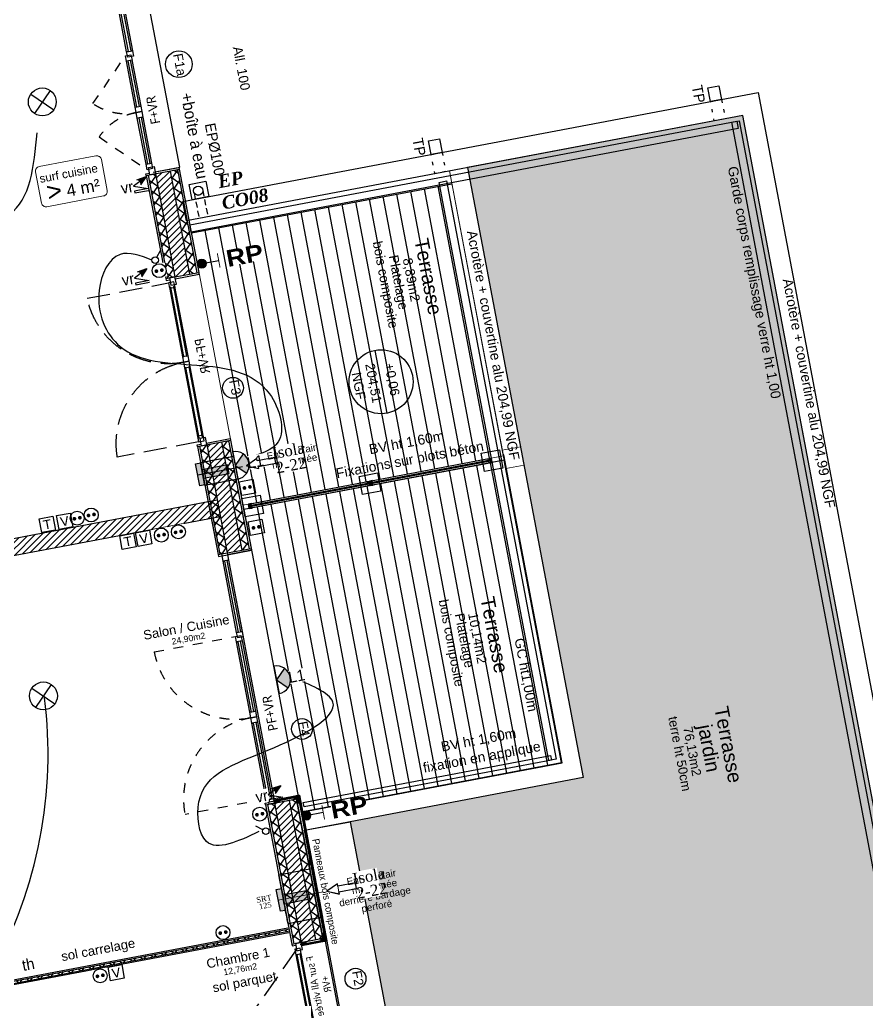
# Model space of a CAD drawing. Header units: centimetres. Extents: x 197412 to 267601, y -375791 to -305433.
# Drawn here: x 221147 to 230265, y -331619 to -321067 of the extents above; entities that cross this region are included whole.
import ezdxf

# ---------------------------------------------------------------- set-up
doc = ezdxf.new("R2010")
doc.units = ezdxf.units.CM
for name, pattern in [('prelem_vmc', [0.222222, 0.111111, -0.111111]), ('prlm_eu-4', [1.574803, 0.984252, -0.19685, 0.19685, -0.19685]), ('Style de ligne -1', [0.41664, 0.20828, -0.20836]), ('Style de ligne -16', [0.192476, 0.123031, -0.069444]), ('Style de ligne -2', [0.694425, 0.48607, -0.208355]), ('Style de ligne -5', [0.20828, 0.069425, -0.138855])]:
    doc.linetypes.add(name, pattern=pattern)
for name, color, linetype in [('3-BAT C-Niveau 0', 250, 'Continuous'), ('prlm-EAU-EF', 161, 'Continuous'), ('prlm-EAU-EPEXT', 145, 'Continuous'), ('prlm-MOD-PB', 123, 'Continuous'), ('prlm-VMC', 62, 'Continuous')]:
    doc.layers.add(name, color=color, linetype=linetype)
doc.layers.add('prlm-ELEC-CFA', color=1, linetype='Continuous', lineweight=25)
doc.layers.add('prlm-ELEC-CFO', color=1, linetype='Continuous', lineweight=25)
doc.styles.add('Arial', font='arial.ttf')
doc.styles.add('Futura Book', font='')
doc.styles.add('Futura Std Book', font='')
doc.styles.add('Geneva', font='arial.ttf')
doc.styles.add('Helvetica', font='arial.ttf')
doc.styles.add('Lucida Grande', font='')
doc.styles.add('prlm-eau-ef', font='ariblk.ttf', dxfattribs={"height": 18})
doc.styles.add('prlm-eau-ep', font='timesbi.ttf', dxfattribs={"height": 18})
doc.styles.add('prlm-elec-cfa', font='comic.ttf', dxfattribs={"height": 12})
doc.styles.add('prlm-elec-cfo', font='comic.ttf', dxfattribs={"height": 12})
doc.styles.add('prlm-sejc', font='arial.ttf', dxfattribs={"height": 20})
doc.styles.add('prlm-vmc', font='pala.ttf', dxfattribs={"height": 14})
doc.styles.get("Standard").update_dxf_attribs({"font": 'ARIALUNI.TTF', "height": 100})
doc.styles.get('Futura Book').set_extended_font_data('Futura Book')
doc.styles.get('Futura Std Book').set_extended_font_data('Futura Std Book')
doc.styles.get('Lucida Grande').set_extended_font_data('Lucida Grande')
pattern_1 = [(45, (0, 0), (0, -1), [])]
pattern_2 = [(325.723595, (82441.66, 127994.64), (45.054865, 66.106423), []), (55.723595, (82441.66, 127994.64), (66.106423, -45.054865), [])]
pattern_3 = [(45, (82627.55, 127994.637), (-31.2347524, 39.0434405), [])]
pattern_4 = [(325.723595, (82441.66, 127994.64), (45.054865, 66.106423), []), (55.723595, (82441.66, 127994.64), (66.106423, -45.054865), [])]
pattern_5 = [(325.723595, (82441.66, 127994.64), (45.054865, 66.106423), []), (55.723595, (82441.66, 127994.64), (66.106423, -45.054865), [])]

# ---------------------------------------------------------------- blocks, each defined once
blk = doc.blocks.new('Groupe-91-1')
at = {"linetype": 'Continuous'}
h = blk.add_hatch(dxfattribs=at)
h.set_pattern_fill('BOIS 45', color=256, style=0, pattern_type=2)
h.set_pattern_definition(pattern_1)
h.paths.add_polyline_path([(14144.3, -45746.5), (14149.2, -45745.6), (14149.7, -45748.2), (14144.8, -45749.2)])
h = blk.add_hatch(dxfattribs=at)
h.set_pattern_fill('BOIS 45', color=256, style=0, pattern_type=2)
h.set_pattern_definition(pattern_1)
h.paths.add_polyline_path([(14165.6, -45742.5), (14170.6, -45741.5), (14171.1, -45744.2), (14166.1, -45745.1)])
h = blk.add_hatch(dxfattribs=at)
h.set_pattern_fill('BOIS 45', color=256, style=0, pattern_type=2)
h.set_pattern_definition(pattern_1)
h.paths.add_polyline_path([(14169.3, -45749.6), (14168.4, -45744.7), (14171.1, -45744.2), (14172, -45749.1)])
h = blk.add_hatch(dxfattribs=at)
h.set_pattern_fill('BOIS 45', color=256, style=0, pattern_type=2)
h.set_pattern_definition(pattern_1)
h.paths.add_polyline_path([(14181.8, -45815.5), (14180.9, -45810.6), (14183.5, -45810.1), (14184.5, -45815)])
h = blk.add_hatch(dxfattribs=at)
h.set_pattern_fill('BOIS 45', color=256, style=0, pattern_type=2)
h.set_pattern_definition(pattern_1)
h.paths.add_polyline_path([(14173.2, -45898.9), (14178.1, -45898), (14178.6, -45900.6), (14173.7, -45901.6)])
h = blk.add_hatch(dxfattribs=at)
h.set_pattern_fill('BOIS 45', color=256, style=0, pattern_type=2)
h.set_pattern_definition(pattern_1)
h.paths.add_polyline_path([(14194.5, -45894.9), (14199.4, -45893.9), (14199.9, -45896.6), (14195, -45897.5)])
h = blk.add_hatch(dxfattribs=at)
h.set_pattern_fill('BOIS 45', color=256, style=0, pattern_type=2)
h.set_pattern_definition(pattern_1)
h.paths.add_polyline_path([(14196.8, -45894.4), (14195.8, -45889.5), (14198.5, -45889), (14199.4, -45893.9)])
at = {"linetype": 'Continuous', "flags": 128}
for points in [[(14144.3, -45746.5), (14144.1, -45745.5), (14170.4, -45740.6), (14170.6, -45741.5)], [(14201.1, -45897.4), (14200.1, -45897.6), (14170.4, -45740.6), (14171.4, -45740.4)], [(14196.8, -45894.4), (14168.4, -45744.7), (14144.9, -45749.1), (14144.3, -45746.5), (14170.6, -45741.5), (14199.9, -45896.6), (14173.7, -45901.6), (14173.2, -45898.9)], [(14144.3, -45746.5), (14149.2, -45745.6), (14149.7, -45748.2), (14144.8, -45749.2)], [(14165.6, -45742.5), (14170.6, -45741.5), (14171.1, -45744.2), (14166.1, -45745.1)], [(14169.3, -45749.6), (14168.4, -45744.7), (14171.1, -45744.2), (14172, -45749.1)], [(14181.8, -45815.5), (14180.9, -45810.6), (14183.5, -45810.1), (14184.5, -45815)], [(14173.2, -45898.9), (14178.1, -45898), (14178.6, -45900.6), (14173.7, -45901.6)], [(14199.9, -45896.6), (14200.1, -45897.6), (14173.9, -45902.5), (14173.7, -45901.6)], [(14194.5, -45894.9), (14199.4, -45893.9), (14199.9, -45896.6), (14195, -45897.5)], [(14196.8, -45894.4), (14195.8, -45889.5), (14198.5, -45889), (14199.4, -45893.9)]]:
    blk.add_lwpolyline(points, close=True, dxfattribs=at)
blk = doc.blocks.new('FENETRE TYPE 1')
at = {"linetype": 'Style de ligne -1', "ltscale": 50.8}
for p, q in [((48.2, 60.2), (4, 16)), ((84.7, 60), (128.7, 16))]:
    blk.add_line(p, q, dxfattribs=at)
at = {"linetype": 'Continuous'}
blk.add_line((0, 16), (0, 14), dxfattribs=at)
at = {"linetype": 'Continuous', "lineweight": 25, "flags": 128}
for points in [[(-2, 18), (0, 18), (0, 14)], [(192, 18), (190, 18), (190, 14)], [(0, 8), (0, -18), (-2, -18)], [(190, 7.7), (190, -18), (192, -18)]]:
    blk.add_lwpolyline(points, dxfattribs=at)
at = {"linetype": 'Continuous', "flags": 128}
for points in [[(-2, 14), (6, 14), (6, 8), (-2, 8)], [(4, 16), (10, 16), (10, 10), (4, 10)], [(10, 16), (60.5, 16), (60.5, 14.5), (10, 14.5)], [(10, 11.5), (60.5, 11.5), (60.5, 10), (10, 10)], [(60.5, 16), (66.5, 16), (66.5, 10), (60.5, 10)], [(66.5, 16), (72.5, 16), (72.5, 10), (66.5, 10)], [(72.5, 16), (123, 16), (123, 14.5), (72.5, 14.5)], [(72.5, 11.5), (123, 11.5), (123, 10), (72.5, 10)], [(122.7, 16), (128.7, 16), (128.7, 10), (122.7, 10)], [(126.7, 14), (132.7, 14), (132.7, 7.7), (126.7, 7.7)], [(132.7, 14), (184, 14), (184, 12.5), (132.7, 12.5)], [(184, 14), (192.3, 14), (192.3, 7.7), (184, 7.7)], [(184, 13.7), (190, 13.7), (190, 7.7), (184, 7.7)], [(132.7, 9.2), (184, 9.2), (184, 7.7), (132.7, 7.7)]]:
    blk.add_lwpolyline(points, close=True, dxfattribs=at)
blk.add_lwpolyline([(0, 10), (0, -19), (190, -19), (190, 10)], dxfattribs=at)
at = {"linetype": 'Style de ligne -1', "ltscale": 50.8}
for centre, radius, start, end in [((4, 16), 62.5, 360, 45), ((128.7, 16), 62.2, 136.6392, 180)]:
    blk.add_arc(centre, radius, start, end, dxfattribs=at)
at = {"insert": (50.4, 2.8), "char_height": 10.16, "attachment_point": 1, "line_spacing_factor": 0.978845, "style": 'Lucida Grande'}
blk.add_mtext('F+VR ', dxfattribs=at)
blk = doc.blocks.new('PORTE FENETRE TYPE 3')
at = {"linetype": 'Style de ligne -2', "ltscale": 50.8}
blk.add_line((5.1, 14.7), (65.9, 76.9), dxfattribs=at)
at = {"linetype": 'Continuous', "lineweight": 25, "flags": 128}
for points in [[(-2, 18), (0, 18), (0, 14)], [(97, 18), (95, 18), (95, 14)], [(0, 7.7), (0, -18), (-2, -18)], [(95, 7.7), (95, -18), (97, -18)]]:
    blk.add_lwpolyline(points, dxfattribs=at)
at = {"linetype": 'Continuous', "flags": 128}
for points in [[(-2, 14), (6, 14), (6, 8), (-2, 8)], [(4, 16), (10, 16), (10, 10), (4, 10)], [(10, 16), (85, 16), (85, 14.5), (10, 14.5)], [(10, 11.5), (85, 11.5), (85, 10), (10, 10)], [(85, 16), (91, 16), (91, 10), (85, 10)], [(89, 14), (97, 14), (97, 8), (89, 8)]]:
    blk.add_lwpolyline(points, close=True, dxfattribs=at)
blk.add_lwpolyline([(0, 9.5), (0, -19.5), (95, -19.5), (95, 9.5)], dxfattribs=at)
at = {"linetype": 'Style de ligne -2', "ltscale": 50.8}
blk.add_arc((4, 16), 87, 360, 44.5337, dxfattribs=at)
at = {"insert": (47.2, 5.8), "char_height": 7.621, "attachment_point": 2, "line_spacing_factor": 0.978845, "style": 'Lucida Grande'}
blk.add_mtext('F sur All vitrée\\P+VR ', dxfattribs=at)
blk = doc.blocks.new('PORTE FENETRE TYPE 1')
at = {"linetype": 'Style de ligne -1', "ltscale": 50.8}
for p, q in [((4, 16), (4, 105)), ((182, 105), (182, 16))]:
    blk.add_line(p, q, dxfattribs=at)
at = {"linetype": 'Continuous', "lineweight": 25, "flags": 128}
for points in [[(-2, 18), (0, 18), (0, 14)], [(272, 18), (270, 18), (270, 14)], [(0, 8), (0, -18), (-2, -18)], [(270, 8), (270, -18), (272, -18)]]:
    blk.add_lwpolyline(points, dxfattribs=at)
at = {"linetype": 'Continuous', "flags": 128}
for points in [[(-2, 14), (6, 14), (6, 8), (-2, 8)], [(4, 16), (10, 16), (10, 10), (4, 10)], [(10, 16), (87, 16), (87, 14.5), (10, 14.5)], [(10, 11.5), (87, 11.5), (87, 10), (10, 10)], [(87, 16), (93, 16), (93, 10), (87, 10)], [(93, 16), (99, 16), (99, 10), (93, 10)], [(99, 16), (176, 16), (176, 14.5), (99, 14.5)], [(99, 11.5), (176, 11.5), (176, 10), (99, 10)], [(176, 16), (182, 16), (182, 10), (176, 10)], [(180, 14), (186, 14), (186, 8), (180, 8)], [(186, 14), (264, 14), (264, 12.5), (186, 12.5)], [(264, 14), (270, 14), (270, 8), (264, 8)], [(264, 14), (272, 14), (272, 8), (264, 8)], [(186, 9.5), (264, 9.5), (264, 8), (186, 8)]]:
    blk.add_lwpolyline(points, close=True, dxfattribs=at)
at = {"linetype": 'Style de ligne -1', "ltscale": 50.8}
for centre, start, end in [((4, 16), 360, 90), ((182, 16), 90, 180)]:
    blk.add_arc(centre, 89, start, end, dxfattribs=at)
at = {"insert": (74.6, 0), "char_height": 10.16, "attachment_point": 1, "line_spacing_factor": 0.978845, "style": 'Lucida Grande'}
blk.add_mtext('PF+VR ', dxfattribs=at)
blk = doc.blocks.new('PORTE FENETRE TYPE 2')
at = {"linetype": 'Style de ligne -2', "ltscale": 50.8}
for p, q in [((6.1, 105), (6.1, 16)), ((180, 16), (180, 105))]:
    blk.add_line(p, q, dxfattribs=at)
at = {"linetype": 'Continuous', "lineweight": 25, "flags": 128}
for points in [[(1, 18), (3, 18), (3, 14)], [(184.7, 18), (183, 18), (183, 14)], [(3, 8), (3, -18), (1, -18)], [(183, 8), (183, -18), (184.7, -18)]]:
    blk.add_lwpolyline(points, dxfattribs=at)
at = {"linetype": 'Continuous', "flags": 128}
for points in [[(1, 14), (9, 14), (9, 8), (1, 8)], [(6, 16), (12, 16), (12, 10), (6, 10)], [(11, 16), (87, 16), (87, 14.5), (11, 14.5)], [(11, 11.5), (87, 11.5), (87, 10), (11, 10)], [(87, 16), (93, 16), (93, 10), (87, 10)], [(93, 16), (99, 16), (99, 10), (93, 10)], [(99, 16), (176, 16), (176, 14.5), (99, 14.5)], [(99, 11.5), (176, 11.5), (176, 10), (99, 10)], [(174, 16), (180, 16), (180, 10), (174, 10)], [(177, 14), (184.7, 14), (184.7, 8), (177, 8)]]:
    blk.add_lwpolyline(points, close=True, dxfattribs=at)
at = {"linetype": 'Style de ligne -2', "ltscale": 50.8}
for centre, start, end in [((4, 16), 0, 88.4219), ((182, 16), 91.2873, 180)]:
    blk.add_arc(centre, 89, start, end, dxfattribs=at)
at = {"insert": (70.7, 0), "char_height": 10.16, "attachment_point": 1, "line_spacing_factor": 0.978845, "style": 'Lucida Grande'}
blk.add_mtext('PF+VR ', dxfattribs=at)
blk = doc.blocks.new('Groupe-271-1')
at = {"linetype": 'Continuous'}
blk.add_circle((14231.8, -45938), 11.2, dxfattribs=at)
at = {"insert": (14237.8, -45928.5), "char_height": 10.09, "attachment_point": 1, "rotation": 280.7236, "line_spacing_factor": 0.834288, "style": 'Helvetica'}
blk.add_mtext('F2', dxfattribs=at)
blk = doc.blocks.new('Groupe-278-1')
at = {"linetype": 'Continuous'}
blk.add_circle((14041.8, -44954.1), 14.4, dxfattribs=at)
at = {"insert": (14045.5, -44941.7), "char_height": 10.09, "attachment_point": 1, "rotation": 280.7236, "line_spacing_factor": 0.834288, "style": 'Helvetica'}
blk.add_mtext('F1a', dxfattribs=at)
blk = doc.blocks.new('Groupe-312-1')
at = {"linetype": 'Continuous'}
blk.add_circle((14100.1, -45302.3), 11.2, dxfattribs=at)
at = {"insert": (14105.8, -45292.8), "char_height": 10.09, "attachment_point": 1, "rotation": 280.7236, "line_spacing_factor": 0.834288, "style": 'Helvetica'}
blk.add_mtext('F3', dxfattribs=at)
blk = doc.blocks.new('Groupe-313-1')
at = {"linetype": 'Continuous'}
blk.add_circle((14174.3, -45669.4), 11.2, dxfattribs=at)
at = {"insert": (14179.8, -45660.2), "char_height": 10.09, "attachment_point": 1, "rotation": 280.7236, "line_spacing_factor": 0.834288, "style": 'Helvetica'}
blk.add_mtext('F4', dxfattribs=at)
blk = doc.blocks.new('Groupe-333-1')
at = {"insert": (14304, -45032.6), "char_height": 11.33, "attachment_point": 1, "rotation": 280.4391, "line_spacing_factor": 0.962448, "style": 'Futura Std Book'}
blk.add_mtext('TP', dxfattribs=at)
blk = doc.blocks.new('Groupe-334-1')
at = {"linetype": 'Continuous', "flags": 128}
blk.add_lwpolyline([(14313.2, -45051.3), (14310.4, -45036.5), (14322.2, -45034.3), (14325, -45049)], close=True, dxfattribs=at)
at = {"linetype": 'Style de ligne -5', "ltscale": 50.8, "flags": 128}
blk.add_lwpolyline([(14325, -45049), (14328.9, -45069.7), (14317.1, -45071.9), (14313.2, -45051.3)], close=True, dxfattribs=at)
blk.add_blockref('Groupe-333-1', (0, 0))
blk = doc.blocks.new('Groupe-369-1')
at = {"linetype": 'Continuous', "flags": 128}
blk.add_lwpolyline([(14070.8, -45080.1), (14073.9, -45096.6), (14056.1, -45100), (14053, -45083.5)], close=True, dxfattribs=at)
at = {"linetype": 'Continuous'}
blk.add_circle((14062.6, -45090.2), 5, dxfattribs=at)
blk = doc.blocks.new('Groupe-370-1')
at = {"linetype": 'Style de ligne -16', "ltscale": 50.8}
for p, q in [((14058.3, -45092.7), (14063.5, -45119.9)), ((14067.6, -45090), (14073, -45118.1))]:
    blk.add_line(p, q, dxfattribs=at)
blk.add_blockref('Groupe-369-1', (0, 0))
at = {"insert": (14091.4, -45072.8), "char_height": 11.327, "attachment_point": 3, "rotation": 280.7236, "line_spacing_factor": 0.962448, "style": 'Futura Std Book'}
blk.add_mtext('EPØ100\\P{\\H1.11x;+boîte à eau}', dxfattribs=at)
blk = doc.blocks.new('Groupe-383-1')
at = {"insert": (14604.5, -44975.7), "char_height": 11.33, "attachment_point": 1, "rotation": 280.4391, "line_spacing_factor": 0.962448, "style": 'Futura Std Book'}
blk.add_mtext('TP', dxfattribs=at)
blk = doc.blocks.new('Groupe-384-1')
at = {"linetype": 'Continuous', "flags": 128}
blk.add_lwpolyline([(14613.7, -44994.3), (14610.9, -44979.6), (14622.7, -44977.4), (14625.5, -44992.1)], close=True, dxfattribs=at)
at = {"linetype": 'Style de ligne -5', "ltscale": 50.8, "flags": 128}
blk.add_lwpolyline([(14625.5, -44992.1), (14629.4, -45012.8), (14617.6, -45015), (14613.7, -44994.4)], close=True, dxfattribs=at)
blk.add_blockref('Groupe-383-1', (0, 0))
blk = doc.blocks.new('Groupe-461-1')
at = {"linetype": 'Continuous'}
blk.add_line((14265.7, -45329.6), (14252.9, -45262), dxfattribs=at)
blk.add_circle((14259.3, -45295.8), 34.4, dxfattribs=at)
at = {"insert": (14256.1, -45296.3), "char_height": 10.07, "width": 91.684, "attachment_point": 2, "rotation": 280.7236, "line_spacing_factor": 0.962448, "style": 'Arial'}
blk.add_mtext('204,51\\PNGF', dxfattribs=at)
at = {"insert": (14272.9, -45274.9), "char_height": 10.07, "attachment_point": 1, "rotation": 280.7236, "line_spacing_factor": 0.962448, "style": 'Arial'}
blk.add_mtext('+0,06', dxfattribs=at)
blk = doc.blocks.new('MTC 125-H1')
at = {"linetype": 'prlm_eu-4', "lineweight": 18, "ltscale": 50.8}
for q in [(0, 25.6), (0, 19.7)]:
    blk.add_line((0, -23.6), q, dxfattribs=at)
at = {"linetype": 'Continuous', "lineweight": 18, "flags": 128}
blk.add_lwpolyline([(3.1, 42.2), (-3.1, 42.2), (-5.6, 42.2), (0, 29.7), (5.6, 42.2)], close=True, dxfattribs=at)
at = {"linetype": 'Continuous', "flags": 128}
blk.add_lwpolyline([(-26.8, 19.7), (26.8, 19.7), (26.8, -18), (-26.8, -18)], close=True, dxfattribs=at)
at = {"linetype": 'prelem_vmc', "ltscale": 50.8, "flags": 128}
blk.add_lwpolyline([(-26.8, 19.7), (26.8, 19.7), (26.8, -18), (-26.8, -18)], close=True, dxfattribs=at)
at = {"insert": (-9.5, 79.3), "char_height": 7.565, "attachment_point": 2, "rotation": 90, "line_spacing_factor": 0.834288, "style": 'Helvetica'}
blk.add_mtext("Entrée d'air\\P maçonnée\\Pderrière bardage\\Pperforé", dxfattribs=at)
blk = doc.blocks.new('MTC 125-V01')
at = {"linetype": 'prlm_eu-4', "ltscale": 50.8}
for q in [(0, 25.6), (0, 19.7)]:
    blk.add_line((0, -23.6), q, dxfattribs=at)
at = {"linetype": 'Continuous', "lineweight": 18, "flags": 128}
blk.add_lwpolyline([(3.1, 42.2), (-3.1, 42.2), (-5.6, 42.2), (0, 29.7), (5.6, 42.2)], close=True, dxfattribs=at)
at = {"linetype": 'Continuous', "flags": 128}
blk.add_lwpolyline([(-12.5, 18), (12.5, 18), (12.5, -18), (-12.5, -18)], close=True, dxfattribs=at)
at = {"linetype": 'prelem_vmc', "ltscale": 50.8, "flags": 128}
blk.add_lwpolyline([(-12.5, 18), (12.5, 18), (12.5, -18), (-12.5, -18)], close=True, dxfattribs=at)
at = {"insert": (-9.5, 80.1), "char_height": 7.565, "attachment_point": 2, "rotation": 90, "line_spacing_factor": 0.834288, "style": 'Helvetica'}
blk.add_mtext("Entrée d'air\\P maçonnée", dxfattribs=at)
blk = doc.blocks.new('xi.PC-EXT')
at = {"layer": 'prlm-ELEC-CFO', "color": 0, "linetype": 'ByBlock', "lineweight": -2, "flags": 128}
blk.add_lwpolyline([(-7.5, 7.5), (7.5, 7.5), (7.5, -7.5), (-7.5, -7.5)], close=True, dxfattribs=at)
at = {"layer": 'prlm-ELEC-CFO', "color": 0, "linetype": 'ByBlock', "lineweight": 5, "const_width": 2}
for points in [[(-4, 0, 1), (-2, 0, 1)], [(2, 0, 1), (4, 0, 1)]]:
    blk.add_lwpolyline(points, format="xyb", close=True, dxfattribs=at)
blk = doc.blocks.new('xi.SA')
at = {"layer": 'prlm-ELEC-CFO', "color": 0}
blk.add_lwpolyline([(0.2, -1.3), (5.5, 5.3)], dxfattribs=at)
blk.add_circle((-2, -4), 3.5, dxfattribs=at)
blk = doc.blocks.new('xi.LUM1')
at = {"layer": 'prlm-ELEC-CFO', "linetype": 'ByBlock', "lineweight": 5}
blk.add_hatch(color=0, dxfattribs=at).paths.add_polyline_path([(10.6, 10.6, 0.414214), (-10.6, 10.6), (0, 0)])
at = {"layer": 'prlm-ELEC-CFO', "color": 0, "linetype": 'ByBlock', "lineweight": -2, "flags": 128}
blk.add_lwpolyline([(15, 0, 1), (-15, 0)], format="xyb", close=True, dxfattribs=at)
at = {"layer": 'prlm-ELEC-CFO', "color": 0}
blk.add_lwpolyline([(-10.6, 10.6), (0, 0), (10.6, 10.6)], dxfattribs=at)
blk = doc.blocks.new('xi.VR')
at = {"layer": 'prlm-ELEC-CFO', "lineweight": 5}
blk.add_hatch(color=0, dxfattribs=at).paths.add_polyline_path([(-3, 6), (-0.1, 3.7), (0, 0), (7.5, 7.5)])
at = {"layer": 'prlm-ELEC-CFO', "color": 0}
for points in [[(1, 4.2), (-7.5, 0), (7.5, -5.5), (-7.5, -5.5), (-7.5, -7.5), (7.5, -7.5)], [(-3, 6), (7.5, 7.5), (0, 0)]]:
    blk.add_lwpolyline(points, dxfattribs=at)
blk = doc.blocks.new('xi.PC')
at = {"color": 0, "lineweight": 5}
blk.add_wipeout([(-7.5, -7.5), (7.5, -7.5), (7.5, 7.5), (-7.5, 7.5)], dxfattribs=at).dxf.layer = 'prlm-ELEC-CFO'
at = {"layer": 'prlm-ELEC-CFO', "color": 0, "linetype": 'ByBlock', "lineweight": 5, "const_width": 2}
for points in [[(-4, 0, 1), (-2, 0, 1)], [(2, 0, 1), (4, 0, 1)]]:
    blk.add_lwpolyline(points, format="xyb", close=True, dxfattribs=at)
at = {"layer": 'prlm-ELEC-CFO', "color": 0, "linetype": 'ByBlock', "lineweight": -2}
blk.add_circle((0, 0), 7.5, dxfattribs=at)
blk = doc.blocks.new('xi.PTCE')
at = {"layer": 'prlm-ELEC-CFO', "color": 0}
for points in [[(-10.6, 10.6), (10.6, -10.6)], [(10.6, 10.6), (-10.6, -10.6)]]:
    blk.add_lwpolyline(points, dxfattribs=at)
at = {"layer": 'prlm-ELEC-CFO', "color": 0, "linetype": 'ByBlock'}
blk.add_circle((0, 0), 15, dxfattribs=at)
blk = doc.blocks.new('xi.4m²')
at = {"color": 0}
blk.add_wipeout([(-34.5, 20.5), (34.5, 20.5), (34.5, -20.5), (-34.5, -20.5)], dxfattribs=at).dxf.layer = 'prlm-ELEC-CFO'
at = {"layer": 'prlm-ELEC-CFO', "color": 0, "lineweight": 13}
blk.add_lwpolyline([(-31, 22), (31, 22, -0.414214), (36, 17), (36, -17, -0.414214), (31, -22), (-31, -22, -0.414214), (-36, -17), (-36, 17, -0.414214)], format="xyb", close=True, dxfattribs=at)
at = {"layer": 'prlm-ELEC-CFO', "color": 0, "attachment_point": 6, "line_spacing_factor": 0.8, "style": 'prlm-sejc'}
for s, insert, char_height in [('surf cuisine', (30.4, 8.9), 9), ('4 m²', (29.3, -9.2), 13)]:
    blk.add_mtext(s, dxfattribs=dict(at, insert=insert, char_height=char_height))
at = {"layer": 'prlm-ELEC-CFO', "color": 0, "style": 'prlm-sejc', "flags": 8}
blk.add_attdef('?', (-28.3, -16.8), '', height=20, dxfattribs=at)
blk = doc.blocks.new('xi.EA-Ma')
at = {"layer": 'prlm-MOD-PB'}
blk.add_hatch(color=0, dxfattribs=at).paths.add_polyline_path([(-4.7, 0), (-4.7, -28), (4.6, -28), (4.6, 0)])
at = {"layer": 'prlm-VMC', "linetype": 'ByBlock'}
blk.add_hatch(color=0, dxfattribs=at).paths.add_polyline_path([(-12, 5.6), (12, 5.6), (12, 0), (-12, 0)])
at = {"layer": 'prlm-MOD-PB', "color": 0, "linetype": 'ByBlock', "lineweight": -2, "flags": 128}
blk.add_lwpolyline([(-4.7, 0), (-4.7, -28), (4.6, -28), (4.6, 0)], close=True, dxfattribs=at)
at = {"layer": 'prlm-VMC', "color": 0, "linetype": 'ByBlock', "flags": 128}
for points in [[(-12, 5.6), (12, 5.6), (12, 0), (-12, 0)], [(-3.1, -60.2), (-3.1, -79.5), (3.1, -79.5), (3.1, -60.2), (5.6, -60.2), (0, -47.7), (-5.6, -60.2)]]:
    blk.add_lwpolyline(points, close=True, dxfattribs=at)
blk = doc.blocks.new('xi.rp')
at = {"layer": 'prlm-EAU-EF', "lineweight": 5}
h = blk.add_hatch(color=0, dxfattribs=at)
edge = h.paths.add_edge_path()
edge.add_arc((0, 5), 5, 0, 360)
at = {"layer": 'prlm-EAU-EF', "color": 0, "const_width": 1, "flags": 128}
blk.add_lwpolyline([(-7.8, 23.5), (7.8, 23.5)], dxfattribs=at)
at = {"layer": 'prlm-EAU-EF', "color": 0, "flags": 128}
blk.add_lwpolyline([(0, 5), (0, 23.5)], dxfattribs=at)
at = {"layer": 'prlm-EAU-EF', "color": 0, "lineweight": 5}
blk.add_circle((0, 5), 5, dxfattribs=at)
blk = doc.blocks.new('xi.epext')
at = {"layer": 'prlm-EAU-EPEXT', "color": 0, "linetype": 'ByBlock', "lineweight": -2}
blk.add_circle((0, 0), 5, dxfattribs=at)
blk = doc.blocks.new('xi.TEL')
at = {"layer": 'prlm-ELEC-CFA', "color": 0, "linetype": 'ByBlock', "lineweight": -2, "flags": 128}
blk.add_lwpolyline([(-7.5, 7.5), (7.5, 7.5), (7.5, -7.5), (-7.5, -7.5)], close=True, dxfattribs=at)
at = {"layer": 'prlm-ELEC-CFA', "color": 0, "linetype": 'ByBlock', "insert": (0, 0), "char_height": 10, "width": 11.36, "attachment_point": 5}
blk.add_mtext('{\\fVerdana|b0|i0|c0|p34;T}', dxfattribs=at)
blk = doc.blocks.new('xi.TV')
at = {"layer": 'prlm-ELEC-CFA', "color": 0, "linetype": 'ByBlock', "lineweight": -2, "flags": 128}
blk.add_lwpolyline([(-7.5, 7.5), (7.5, 7.5), (7.5, -7.5), (-7.5, -7.5)], close=True, dxfattribs=at)
at = {"layer": 'prlm-ELEC-CFA', "color": 0, "linetype": 'ByBlock', "insert": (0, 0), "char_height": 10, "width": 11.36, "attachment_point": 5}
blk.add_mtext('{\\fVerdana|b0|i0|c0|p34;V}', dxfattribs=at)

msp = doc.modelspace()

# ---------------------------------------------------------------- hatches: boundary and pattern name
at = {"linetype": 'Continuous'}
h = msp.add_hatch(dxfattribs=at)
h.set_pattern_fill('02_ISOLANT', color=256, scale=10, angle=10.72359, style=0, pattern_type=2)
h.set_pattern_definition([(55.723595, (82441.66, 127994.64), (-66.106423, 45.054865), []), (145.723595, (82441.66, 127994.64), (45.054865, 66.106423), [])])
h.paths.add_polyline_path([(220541.1, -331513.4), (220545.6, -331537), (224039, -330875.4), (224034.6, -330851.8)])
at = {"layer": '3-BAT C-Niveau 0'}
h = msp.add_hatch(dxfattribs=at)
h.set_pattern_fill('TOITURE TERRASSE', color=256, scale=10, style=0, pattern_type=2)
h.set_pattern_definition([(348.838657137, (264648449.54, 71227537.28), (89.223062904, 83.81872092), [5, -302.6575])])
h.paths.add_polyline_path([(226327.5, -338284.3), (231036.1, -337392.6), (231035.6, -337389.6), (231793.2, -337246.1), (228924.2, -322097.3), (225965.8, -322657.6), (227208.8, -329221.3), (224701.1, -329696.2)])
h = msp.add_hatch(dxfattribs=at)
h.set_pattern_fill('TOITURE TERRASSE-1', color=9, scale=10, style=0, pattern_type=2)
h.set_pattern_definition([(348.838657137, (264648452.07, 71227536.78), (89.223062904, 83.81872092), [5, -302.6575]), (348.838657137, (264648452.2, 71227536.76), (89.223062904, 83.81872092), [5, -302.6575]), (348.838657137, (264648455.01, 71227536.2), (89.223062904, 83.81872092), [5, -302.6575]), (348.838657137, (264648455.13, 71227536.18), (89.223062904, 83.81872092), [5, -302.6575]), (318.83865714, (264648449.54, 71227537.28), (208.77989109, 33.989630885), [5, -167.4025]), (318.83865714, (264648450.63, 71227536.33), (208.77989109, 33.989630885), [5, -167.4025]), (318.83865714, (264648450.73, 71227536.24), (208.77989109, 33.989630885), [5, -167.4025]), (318.83865714, (264648452.49, 71227534.7), (208.77989109, 33.989630885), [5, -167.4025]), (318.83865714, (264648452.58, 71227534.62), (208.77989109, 33.989630885), [5, -167.4025]), (278.838657137, (264648397.95, 71227595.92), (130.884040778, -148.235640366), [5, -290.275]), (278.838657137, (264648398.1, 71227595), (130.884040778, -148.235640366), [5, -290.275]), (278.838657137, (264648398.11, 71227594.87), (130.884040778, -148.235640366), [5, -290.275]), (278.838657137, (264648398.58, 71227591.88), (130.884040778, -148.235640366), [5, -290.275]), (278.838657137, (264648398.6, 71227591.75), (130.884040778, -148.235640366), [5, -290.275]), (268.83865714, (264648397.95, 71227595.92), (167.92873515, -106.51143655), [5, -171.53]), (268.83865714, (264648397.94, 71227595.4), (167.92873515, -106.51143655), [5, -171.53]), (268.83865714, (264648397.94, 71227595.26), (167.92873515, -106.51143655), [5, -171.53]), (268.83865714, (264648397.9, 71227593.23), (167.92873515, -106.51143655), [5, -171.53]), (268.83865714, (264648397.9, 71227593.1), (167.92873515, -106.51143655), [5, -171.53])])
h.paths.add_polyline_path([(226327.5, -338284.3), (231036.1, -337392.6), (231035.6, -337389.6), (231793.2, -337246.1), (228924.2, -322097.3), (225965.8, -322657.6), (227208.8, -329221.3), (224701.1, -329696.2)])
h = msp.add_hatch(dxfattribs=at)
h.set_pattern_fill('02_ISOLANT', color=256, scale=10, angle=-79.27641, style=0, pattern_type=2)
h.set_pattern_definition(pattern_5)
h.paths.add_polyline_path([(222607.7, -322725.9), (222529.1, -322740.8), (222739.1, -323849.9), (222817.7, -323835)])
h = msp.add_hatch(dxfattribs=at)
h.set_pattern_fill('MURS MACONNERIE-2', color=256, scale=10, style=0, pattern_type=2)
h.set_pattern_definition(pattern_3)
h.paths.add_polyline_path([(222764.9, -322696.1), (222607.7, -322725.9), (222817.7, -323835), (222974.9, -323805.2)])
h = msp.add_hatch(dxfattribs=at)
h.set_pattern_fill('02_ISOLANT', color=256, scale=10, angle=-79.27641, style=0, pattern_type=2)
h.set_pattern_definition(pattern_5)
h.paths.add_polyline_path([(222843.5, -322681.3), (222764.9, -322696.1), (222974.9, -323805.2), (223053.5, -323790.3)])
h = msp.add_hatch(dxfattribs=at)
h.set_pattern_fill('MURS MACONNERIE-2', color=256, scale=10, style=0, pattern_type=2)
h.set_pattern_definition(pattern_3)
h.paths.add_polyline_path([(223316.7, -325610.3), (223159.5, -325640), (223380.1, -326804.8), (223537.3, -326775)])
h = msp.add_hatch(dxfattribs=at)
h.set_pattern_fill('02_ISOLANT', color=256, scale=10, angle=-79.27641, style=0, pattern_type=2)
h.set_pattern_definition(pattern_4)
h.paths.add_polyline_path([(223395.3, -325595.4), (223316.7, -325610.3), (223537.3, -326775), (223615.9, -326760.1)])
h = msp.add_hatch(dxfattribs=at)
h.set_pattern_fill('02_ISOLANT', color=256, scale=10, angle=-79.27641, style=0, pattern_type=2)
h.set_pattern_definition(pattern_4)
h.paths.add_polyline_path([(223159.5, -325640), (223080.9, -325654.9), (223301.5, -326819.6), (223380.1, -326804.8)])
h = msp.add_hatch(dxfattribs=at)
h.set_pattern_fill('MURS MACONNERIE-2', color=256, scale=10, style=0, pattern_type=2)
h.set_pattern_definition(pattern_3)
h.paths.add_polyline_path([(216456, -327525.2), (216489.5, -327702.1), (223305.6, -326411.2), (223272.1, -326234.4)])
h = msp.add_hatch(dxfattribs=at)
h.set_pattern_fill('02_ISOLANT', color=256, scale=10, angle=-79.27641, style=0, pattern_type=2)
h.set_pattern_definition(pattern_2)
h.paths.add_polyline_path([(223889.9, -329496.9), (223811.3, -329511.8), (224094.9, -331009.3), (224173.5, -330994.4)])
h = msp.add_hatch(dxfattribs=at)
h.set_pattern_fill('MURS MACONNERIE-2', color=256, scale=10, style=0, pattern_type=2)
h.set_pattern_definition(pattern_3)
h.paths.add_polyline_path([(224047.1, -329467.1), (223889.9, -329496.9), (224173.5, -330994.4), (224330.7, -330964.6)])
h = msp.add_hatch(dxfattribs=at)
h.set_pattern_fill('02_ISOLANT', color=256, scale=10, angle=-79.27641, style=0, pattern_type=2)
h.set_pattern_definition(pattern_2)
h.paths.add_polyline_path([(224125.8, -329452.3), (224047.1, -329467.1), (224330.7, -330964.6), (224409.3, -330949.7)])

# ---------------------------------------------------------------- linework, layer by layer
at = {"linetype": 'Continuous'}
for p, q in [((222995.1, -323362.6), (225795.3, -322832.3)), ((226202.2, -325786.8), (225647.9, -322860.2)), ((225612.7, -325898.5), (225058.4, -322971.9)), ((225760, -325870.5), (225205.8, -322944)), ((225907.4, -325842.6), (225353.2, -322916.1)), ((226054.8, -325814.7), (225500.6, -322888.2)), ((225023.1, -326010.1), (224468.9, -323083.5)), ((225170.5, -325982.2), (224616.3, -323055.6)), ((225317.9, -325954.3), (224763.7, -323027.7)), ((225465.3, -325926.4), (224911, -322999.8)), ((224581, -326093.8), (224026.8, -323167.3)), ((224728.4, -326065.9), (224174.1, -323139.4)), ((224875.8, -326038), (224321.5, -323111.4)), ((223991.5, -326205.5), (223437.2, -323278.9)), ((224138.9, -326177.6), (223584.6, -323251)), ((224286.2, -326149.7), (223732, -323223.1)), ((224433.6, -326121.7), (223879.4, -323195.2)), ((223696.7, -326261.3), (223142.5, -323334.7)), ((223844.1, -326233.4), (223289.9, -323306.8)), ((226385.4, -329172.5), (225769.4, -325920.1)), ((226532.7, -329144.6), (225916.8, -325892.2)), ((226680.1, -329116.7), (226064.2, -325864.2)), ((226827.5, -329088.7), (226211.6, -325836.3)), ((225795.8, -329284.1), (225179.9, -326031.7)), ((225943.2, -329256.2), (225327.3, -326003.8)), ((226090.6, -329228.3), (225474.7, -325975.9)), ((226238, -329200.4), (225622, -325948)), ((225206.3, -329395.8), (224590.4, -326143.4)), ((225353.7, -329367.9), (224737.8, -326115.4)), ((225501.1, -329339.9), (224885.1, -326087.5)), ((225648.5, -329312), (225032.5, -326059.6)), ((224764.2, -329479.5), (224148.2, -326227.1)), ((224911.5, -329451.6), (224295.6, -326199.2)), ((225058.9, -329423.7), (224443, -326171.3)), ((224322, -329563.2), (223706.1, -326310.8)), ((224469.4, -329535.3), (223853.5, -326282.9)), ((224616.8, -329507.4), (224000.9, -326255)), ((220538.7, -331500.6), (224032.1, -330839)), ((220541.1, -331513.4), (224034.6, -330851.8)), ((220541.1, -331513.4), (224034.6, -330851.8)), ((220545.6, -331537), (224039, -330875.4)), ((220545.6, -331537), (224039, -330875.4))]:
    msp.add_line(p, q, dxfattribs=at)
at = {"linetype": 'Continuous', "lineweight": 25}
for p, q in [((220538.7, -331500.6), (224032.1, -330839)), ((220548, -331549.7), (224041.4, -330888.2))]:
    msp.add_line(p, q, dxfattribs=at)
at = {"linetype": 'Continuous', "flags": 128}
msp.add_lwpolyline([(222978.5, -323274.9), (228861.6, -322160.7), (228876.5, -322239.3), (222993.4, -323353.5)], close=True, dxfattribs=at)
at = {"linetype": 'Continuous', "lineweight": 18, "flags": 128}
for points in [[(226375.8, -325897.9), (226338.6, -325701.3), (226338.2, -325699), (225769, -322693.6), (225966, -322658.7), (226572.4, -325860.6)], [(225769.3, -322694.8), (222969.1, -323225.1), (223432.6, -325672.7), (223549.3, -326289.2), (226349.5, -325758.9)], [(224174.6, -329591.1), (226974.8, -329060.8), (226375.9, -325898.2), (226375.9, -325898.2), (226338.5, -325700.6), (226535, -325663.3), (227208.8, -329221.3), (224212.1, -329788.8)]]:
    msp.add_lwpolyline(points, close=True, dxfattribs=at)
at = {"linetype": 'Continuous', "flags": 128}
msp.add_lwpolyline([(226358.9, -325808.4), (223558.7, -326338.7), (224175.3, -329594.4), (226981.2, -329063.1), (226353.7, -325749.8), (226348, -325750.9), (226353.7, -325749.8), (226348, -325750.9)], dxfattribs=at)
at = {"layer": '3-BAT C-Niveau 0'}
for p, q in [((222509.4, -322744.5), (222863.1, -322677.5)), ((222509.4, -322744.5), (222719.4, -323853.6)), ((222509.4, -322744.5), (222719.4, -323853.6)), ((222529.1, -322740.8), (222739.1, -323849.9)), ((222607.7, -322725.9), (222817.7, -323835)), ((222764.9, -322696.1), (222974.9, -323805.2)), ((222764.9, -322696.1), (222974.9, -323805.2)), ((222843.5, -322681.3), (223053.5, -323790.3)), ((222863.1, -322677.5), (223073.2, -323786.6)), ((222863.1, -322677.5), (223073.2, -323786.6)), ((222719.4, -323853.6), (223073.2, -323786.6)), ((223061.3, -325658.6), (223415, -325591.7)), ((223316.7, -325610.3), (223537.3, -326775)), ((223316.7, -325610.3), (223537.3, -326775)), ((223395.3, -325595.4), (223615.9, -326760.1)), ((223415, -325591.7), (223635.6, -326756.4)), ((223415, -325591.7), (223635.6, -326756.4)), ((223061.3, -325658.6), (223281.9, -326823.4)), ((223061.3, -325658.6), (223255.6, -326684.9)), ((223080.9, -325654.9), (223301.5, -326819.6)), ((223159.5, -325640), (223380.1, -326804.8)), ((216456, -327525.2), (223272.1, -326234.4)), ((216456, -327525.2), (223272.1, -326234.4)), ((216489.5, -327702.1), (223305.6, -326411.2)), ((216489.5, -327702.1), (223305.6, -326411.2)), ((223281.9, -326823.4), (223635.6, -326756.4)), ((223274.2, -326783.1), (223281.9, -326823.4)), ((223791.7, -329515.5), (224145.4, -329448.5)), ((223791.7, -329515.5), (224075.3, -331013)), ((223791.7, -329515.5), (224075.3, -331013)), ((223811.3, -329511.8), (224094.9, -331009.3)), ((223889.9, -329496.9), (224173.5, -330994.4)), ((224047.1, -329467.1), (224330.7, -330964.6)), ((224047.1, -329467.1), (224330.7, -330964.6)), ((224125.8, -329452.3), (224409.3, -330949.7)), ((224145.4, -329448.5), (224429, -330946)), ((224145.4, -329448.5), (224429, -330946)), ((224075.3, -331013), (224429, -330946))]:
    msp.add_line(p, q, dxfattribs=at)
at = {"layer": '3-BAT C-Niveau 0', "flags": 128}
for points in [[(231886.4, -337737.1), (228924.2, -322097.3), (222940.6, -323230.5), (222901.6, -323024.1), (229091.5, -321851.9), (232092.8, -337698)], [(226327.5, -338284.3), (231036.1, -337392.6), (231035.6, -337389.6), (231793.2, -337246.1), (228924.2, -322097.3), (225965.8, -322657.6), (227208.8, -329221.3), (224701.1, -329696.2)], [(230491.4, -331072.7), (228805.6, -322171.3), (228884.2, -322156.4), (230570, -331057.8)], [(226838.2, -329039.5), (225660, -322817.9), (225738.6, -322803), (226916.8, -329024.6)], [(226358.9, -325808.4), (223558.6, -326338.2), (223641.4, -326775.6), (223383.8, -326824.4), (223884, -329465.5), (224140.7, -329411.8), (224174.6, -329591.1), (226974.8, -329060.8)], [(223608.3, -326278.4), (226212.1, -325785.3), (226221.4, -325834.5), (223617.6, -326327.6)], [(223619.5, -326294.1), (226207.5, -325804), (226210.2, -325818.8), (223622.2, -326308.9)], [(226183.1, -325799), (226181.6, -325791.1), (226212.1, -325785.3), (226221.4, -325834.5), (226190.9, -325840.2), (226189.4, -325832.4), (226212, -325828.1), (226205.7, -325794.7)], [(224881.2, -326045.5), (224879.7, -326037.7), (224910.2, -326031.9), (224919.5, -326081), (224889, -326086.8), (224887.6, -326078.9), (224910.2, -326074.6), (224903.8, -326041.2)], [(224942.1, -326034), (224940.7, -326026.1), (224910.2, -326031.9), (224919.5, -326081), (224950, -326075.3), (224948.5, -326067.4), (224925.9, -326071.7), (224919.5, -326038.3)], [(223640.3, -326280.5), (223638.8, -326272.7), (223608.3, -326278.4), (223617.6, -326327.6), (223648.1, -326321.8), (223646.6, -326313.9), (223624, -326318.2), (223617.7, -326284.8)], [(224196.5, -329488.8), (226858.4, -328984.6), (226867.7, -329033.8), (224205.8, -329537.9)], [(224212.2, -329788.8), (224701.1, -329696.2), (226327.5, -338284.3), (231793.4, -337245.8), (231886.4, -337737.1), (225929.3, -338868.6)]]:
    msp.add_lwpolyline(points, close=True, dxfattribs=at)
at = {"layer": '3-BAT C-Niveau 0', "ltscale": 50.8, "flags": 128}
for points in [[(226110.8, -325732.6), (226307.3, -325695.3), (226344.5, -325891.8), (226148, -325929.1)], [(224798.8, -325981), (224995.3, -325943.8), (225032.5, -326140.3), (224836, -326177.5)], [(223536.2, -326220.1), (223732.8, -326182.9), (223770, -326379.4), (223573.5, -326416.6)]]:
    msp.add_lwpolyline(points, close=True, dxfattribs=at)
at = {"layer": 'prlm-ELEC-CFO'}
for points in [[(220610.5, -323296.1), (221035.1, -323161.9), (221335.8, -322284.8)], [(222570.4, -323655.3), (222227.3, -323593.5), (222002.4, -323979), (222230.1, -324585.7), (223834.3, -325094.1), (223927.3, -325608.9), (223593.7, -325785.8)], [(223720.4, -329803), (223156.8, -329909.8), (223076.1, -329483.4), (223816.2, -328927.9), (224515.5, -328408.8), (224064.9, -328136.1)]]:
    msp.add_spline(points, degree=3, dxfattribs=at)

# ---------------------------------------------------------------- block references
at = {"layer": '3-BAT C-Niveau 0', "yscale": 10, "zscale": 10}
for name, p, xscale, rotation in [('FENETRE TYPE 1', (222682.5, -322691.4), 10, 100.7235947438764), ('PORTE FENETRE TYPE 2', (222894.4, -323810.3), -10, 100.7235947438765), ('MTC 125-V01', (223294.3, -325921.7), 10, 280.7235947438887), ('PORTE FENETRE TYPE 1', (223964.8, -329462.4), 10, 100.7235947438764), ('MTC 125-H1', (224160.8, -330497.2), 10, 280.7235947438762), ('PORTE FENETRE TYPE 3', (224255.9, -330999.1), -10, 100.7235947438765)]:
    msp.add_blockref(name, p, dxfattribs=dict(at, xscale=xscale, rotation=rotation))
at = {"layer": '3-BAT C-Niveau 0', "xscale": 10, "yscale": 10, "zscale": 10}
for name in ['Groupe-278-1', 'Groupe-384-1', 'Groupe-370-1', 'Groupe-334-1', 'Groupe-461-1', 'Groupe-312-1', 'Groupe-313-1', 'Groupe-91-1', 'Groupe-271-1']:
    msp.add_blockref(name, (82441.7, 127994.6), dxfattribs=at)
at = {"layer": 'prlm-EAU-EF', "xscale": 10, "yscale": 10, "zscale": 10, "rotation": 280.7235947438903}
for p in [(223057.1, -323702), (224181.5, -329639)]:
    msp.add_blockref('xi.rp', p, dxfattribs=at)
at = {"layer": 'prlm-EAU-EPEXT', "xscale": 10, "yscale": 10, "zscale": 10, "rotation": 10.72360141139323}
msp.add_blockref('xi.epext', (223068, -322907.8), dxfattribs=at)
at = {"layer": 'prlm-ELEC-CFA', "xscale": 10, "yscale": 10, "zscale": 10, "rotation": 10.72360141139323}
for p in [(221444.4, -326498.7), (222311.4, -326680.9)]:
    msp.add_blockref('xi.TEL', p, dxfattribs=at)
at = {"layer": 'prlm-ELEC-CFO', "xscale": 10, "yscale": 10, "zscale": 10}
for name, p, rotation in [('xi.PTCE', (221390.8, -321952.5), 10.72360141139323), ('xi.SA', (222617.6, -323611.7), 10.72360141139323), ('xi.PC-EXT', (223595, -326100.5), 10.72360141139323), ('xi.PC-EXT', (223691.3, -326529.4), 10.72360141139323), ('xi.PTCE', (221403.4, -328343), 10.72360141139323), ('xi.SA', (223750.8, -329786.9), 100.723601411362)]:
    msp.add_blockref(name, p, dxfattribs=dict(at, rotation=rotation))

# ---------------------------------------------------------------- texts
at = {"attachment_point": 2, "line_spacing_factor": 0.834288, "style": 'Helvetica'}
for s, insert, char_height, rotation in [('Terrasse\\P{\\H0.6752x;8,89m2}\\P{\\H0.6752x;Platelage \\Pbois composite}\\P', (225618.7, -323817.5), 151.309, 280.72359), ('Terrasse\\P{\\H0.6752x;10,14m2}\\P{\\H0.6752x;Platelage \\Pbois composite}\\P', (226328.4, -327671.8), 151.309, 280.72359), ('Salon / Cuisine\\P{\\H0.6752x;24,90m2}\\P', (222930.4, -327555.5), 100, 10.72359), ('sol carrelage', (221981.8, -331023.5), 100.872, 10.72359), ('Chambre 1\\P{\\H0.6752x;12,76m2}\\P', (223487.6, -331112.6), 100, 10.72359), ('sol parquet', (223556.1, -331369.1), 100.872, 10.72359)]:
    msp.add_mtext(s, dxfattribs=dict(at, insert=insert, char_height=char_height, rotation=rotation))
at = {"layer": '3-BAT C-Niveau 0'}
for s, insert, char_height, attachment_point, rotation, line_spacing_factor, style in [('All. 100', (223539.7, -321346.7), 102.66, 1, 280.72359, 0.834288, 'Helvetica'), ('BV ht 1,60m\\PFixations sur plots béton', (225298.5, -325563.4), 106.57, 2, 10.65374, 1.060906, 'Geneva'), ('GC ht1,00m', (226648, -328106.7), 106.57, 2, 280.65374, 1.060906, 'Geneva'), ('Terrasse \\Pjardin\\P{\\H0.6548x;76,13m2}\\P{\\H0.6548x;terre ht 50cm}\\P\\P\\P\\P\\P', (228844.5, -328852.3), 151.309, 2, 280.72359, 0.834288, 'Helvetica'), ('BV ht 1,60m\\Pfixation en applique', (226072.8, -328761.9), 106.57, 2, 10.65374, 1.060906, 'Geneva'), ('Panneaux bois composite', (224367.6, -329872.3), 75.516, 1, 280.72359, 0.962448, 'Futura Book')]:
    msp.add_mtext(s, dxfattribs=dict(at, insert=insert, char_height=char_height, attachment_point=attachment_point, rotation=rotation, line_spacing_factor=line_spacing_factor, style=style))
at = {"layer": '3-BAT C-Niveau 0', "char_height": 106.57, "attachment_point": 2, "rotation": 280.65374, "line_spacing_factor": 1.060906, "style": 'Geneva'}
for s, insert, width in [('Garde corps remplissage verre ht 1,00', (229102.4, -323884.6), 2686.154), ('Acrotère + couvertine alu 204,99 NGF ', (226294.4, -324561.2), 4130.678), ('Acrotère + couvertine alu 204,99 NGF ', (229690, -325078.4), 4130.678)]:
    msp.add_mtext(s, dxfattribs=dict(at, insert=insert, width=width))
at = {"layer": 'prlm-EAU-EPEXT', "insert": (223266.9, -322744.2), "char_height": 140, "attachment_point": 1, "rotation": 10.7236, "style": 'prlm-eau-ep'}
msp.add_mtext_dynamic_manual_height_columns('EP CO08', width=153.021, gutter_width=75, heights=[0], dxfattribs=at)

# ---------------------------------------------------------------- next in the draw order: block references
at = {"layer": 'prlm-ELEC-CFO', "xscale": 10, "yscale": 10, "zscale": 10, "rotation": 10.72360141139323}
msp.add_blockref('xi.4m²', (221703.9, -322806.2), dxfattribs=at).add_auto_attribs({'?': '>'})
for p in [(221765.8, -326431.6), (222671.4, -326612.8), (223334.6, -330889.6), (222012.9, -331354.3)]:
    msp.add_blockref('xi.PC', p, dxfattribs=at)

# ---------------------------------------------------------------- next in the draw order: texts
at = {"layer": 'prlm-EAU-EF', "char_height": 180, "attachment_point": 2, "rotation": 10.7236, "line_spacing_factor": 0.8, "style": 'prlm-eau-ef', "bg_fill": 3, "box_fill_scale": 0.95, "bg_fill_color": 256, "bg_fill_transparency": 0}
for insert in [(223550.2, -323515.6), (224674.6, -329452.7)]:
    msp.add_mtext('RP', dxfattribs=dict(at, insert=insert))
at = {"layer": 'prlm-ELEC-CFO', "char_height": 120, "attachment_point": 5, "rotation": 10.7236, "line_spacing_factor": 0.8, "bg_fill": 3, "box_fill_scale": 1.1, "bg_fill_color": 256, "bg_fill_transparency": 0}
for s, insert, style in [('vr', (222302.3, -322871.8), 'prlm-elec-cfo'), ('vr', (222312.3, -323861.2), 'prlm-elec-cfo'), ('L1', (223682.7, -325822.2), 'prlm-elec-cfo'), ('L1', (224127.4, -328129.1), 'prlm-elec-cfo'), ('vr', (223750.7, -329421.5), 'prlm-elec-cfo'), ('th', (221239.9, -331232.2), 'prlm-elec-cfa')]:
    msp.add_mtext(s, dxfattribs=dict(at, insert=insert, style=style))
at = {"layer": 'prlm-VMC', "insert": (223769.7, -330495.1), "char_height": 60, "width": 236.74, "attachment_point": 2, "rotation": 10.7236, "line_spacing_factor": 0.75, "style": 'prlm-vmc', "bg_fill": 3, "box_fill_scale": 1.1, "bg_fill_color": 256, "bg_fill_transparency": 0}
msp.add_mtext('SRT 125', dxfattribs=at)

# ---------------------------------------------------------------- next in the draw order: linework, layer by layer
at = {"layer": 'prlm-ELEC-CFO'}
msp.add_arc((216651.1, -328969.3), 4802.2, 330.84941, 7.25766, dxfattribs=at)

# ---------------------------------------------------------------- next in the draw order: block references
at = {"layer": 'prlm-ELEC-CFA', "xscale": 10, "yscale": 10, "zscale": 10, "rotation": 10.72360141139323}
for p in [(221630.7, -326463.5), (222482.6, -326648.5), (222185.2, -331321.7)]:
    msp.add_blockref('xi.TV', p, dxfattribs=at)
at = {"layer": 'prlm-ELEC-CFO', "xscale": 10, "yscale": 10, "zscale": 10}
for name, p, rotation in [('xi.VR', (222446.9, -322844.4), 10.72360141139323), ('xi.VR', (222456.9, -323833.8), 10.72360141139323), ('xi.LUM1', (223465.3, -325863.3), 280.7236014113931), ('xi.PC', (221917.5, -326396.6), 10.72360141139323), ('xi.PC', (222854.4, -326578.1), 10.72360141139323), ('xi.LUM1', (223910.1, -328170.2), 280.7236014113931), ('xi.VR', (223895.3, -329394.1), 10.72360141139323)]:
    msp.add_blockref(name, p, dxfattribs=dict(at, rotation=rotation))
at = {"layer": 'prlm-VMC', "ltscale": 50, "xscale": 10, "yscale": 10, "zscale": 10, "rotation": 100.7235947438345}
for p in [(223117.4, -325955.2), (223984.2, -330532.1)]:
    msp.add_blockref('xi.EA-Ma', p, dxfattribs=at)

# ---------------------------------------------------------------- next in the draw order: block references
at = {"layer": 'prlm-ELEC-CFO', "xscale": 10, "yscale": 10, "zscale": 10, "rotation": 10.72360141139323}
for p in [(222647.2, -323767.9), (223729.3, -329615.9)]:
    msp.add_blockref('xi.PC', p, dxfattribs=at)

# ---------------------------------------------------------------- next in the draw order: texts
at = {"layer": 'prlm-VMC', "char_height": 120, "width": 173.979, "attachment_point": 5, "rotation": 10.7236, "line_spacing_factor": 0.8, "style": 'prlm-vmc', "bg_fill": 3, "box_fill_scale": 1.1, "bg_fill_color": 256, "bg_fill_transparency": 0}
for insert in [(224051.7, -325782.4), (224918.5, -330359.3)]:
    msp.add_mtext('Isola\\P2-22', dxfattribs=dict(at, insert=insert))

doc.saveas('drawing.dxf')
